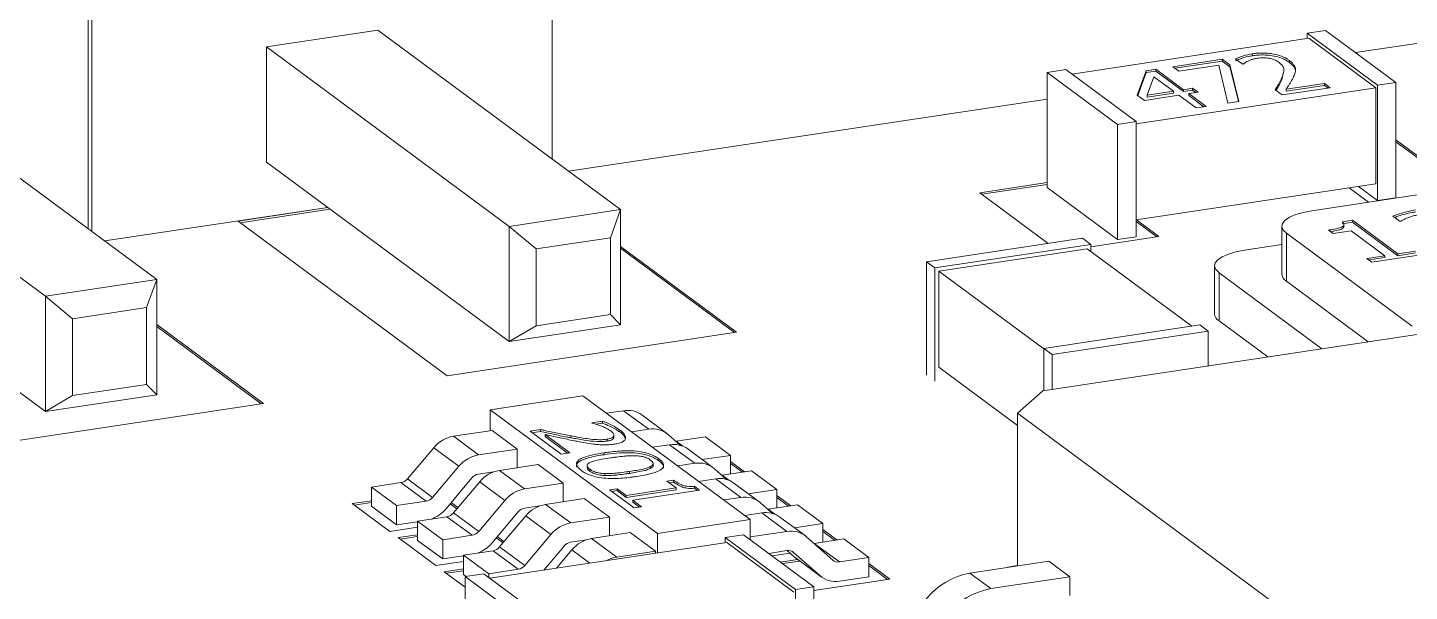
# Model space of a CAD drawing. Header units: millimetres. Extents: x 30 to 313, y 16 to 167.
# Drawn here: x 163.07 to 166.464, y 124.856 to 126.239 of the extents above; entities that cross this region are included whole.
import ezdxf

# ---------------------------------------------------------------- set-up
doc = ezdxf.new("R2010")
doc.units = ezdxf.units.MM

msp = doc.modelspace()

# ---------------------------------------------------------------- linework, layer by layer
at = {"color": 7, "linetype": 'Continuous', "lineweight": 15}
for p, q in [((164.3586, 125.917), (164.3586, 126.623)), ((163.2193, 126.4516), (163.2193, 125.7455)), ((163.2285, 126.4529), (163.2285, 125.7388)), ((166.3319, 126.178), (167.1, 126.2935)), ((163.9303, 126.2333), (163.6568, 126.1921)), ((163.9303, 126.2333), (164.5268, 125.7927)), ((165.635, 126.1254), (166.2169, 126.213)), ((166.2128, 126.2254), (166.2583, 126.2323)), ((166.2128, 126.2124), (166.2128, 126.2254)), ((166.2128, 126.2254), (166.3856, 126.0978)), ((166.3814, 126.0914), (166.2169, 126.213)), ((166.4311, 126.1047), (166.2583, 126.2323)), ((164.2534, 125.7516), (163.6568, 126.1921)), ((163.6568, 126.1921), (163.6568, 125.9093)), ((166.0786, 126.1703), (166.0786, 126.175)), ((165.8834, 126.1433), (166.0046, 126.1616)), ((165.8979, 126.1326), (165.8834, 126.1433)), ((166.0046, 126.1569), (165.8887, 126.1394)), ((165.9965, 126.1475), (165.8979, 126.1326)), ((166.0181, 126.0539), (165.9965, 126.1475)), ((166.0046, 126.1616), (166.0231, 126.1479)), ((166.0046, 126.1616), (166.0046, 126.1569)), ((166.0231, 126.1432), (166.0046, 126.1569)), ((166.0231, 126.1479), (166.0453, 126.058)), ((166.0231, 126.1432), (166.0231, 126.1479)), ((166.0442, 126.0578), (166.0231, 126.1432)), ((166.0547, 126.1492), (166.0371, 126.1622)), ((166.056, 126.1494), (166.0547, 126.1492)), ((166.1695, 126.1539), (166.1695, 126.1586)), ((166.1842, 126.1341), (166.1842, 126.1388)), ((165.5747, 126.1294), (165.6203, 126.1363)), ((165.5747, 126.1294), (165.5747, 125.8466)), ((165.7476, 126.0018), (165.5747, 126.1294)), ((165.6203, 126.1363), (165.7931, 126.0087)), ((165.7959, 126.0736), (165.8178, 126.1335)), ((165.8178, 126.1288), (165.7972, 126.0726)), ((165.8178, 126.1335), (165.8413, 126.137)), ((165.8178, 126.1288), (165.8178, 126.1335)), ((165.8413, 126.1323), (165.8178, 126.1288)), ((165.8199, 126.0736), (165.8363, 126.1188)), ((165.8363, 126.1188), (165.8844, 126.0833)), ((165.8413, 126.137), (165.909, 126.087)), ((165.8413, 126.1323), (165.8413, 126.137)), ((165.909, 126.0823), (165.8413, 126.1323)), ((166.1544, 126.1278), (166.1506, 126.1111)), ((166.1506, 126.1111), (166.1506, 126.1158)), ((166.4311, 126.1047), (166.3856, 126.0978)), ((166.4311, 125.8219), (166.4311, 126.1047)), ((166.3814, 126.0914), (165.7931, 126.0029)), ((165.8133, 126.0608), (165.7959, 126.0736)), ((165.8977, 126.0735), (165.8133, 126.0608)), ((165.8844, 126.0833), (165.8199, 126.0736)), ((165.8199, 126.0689), (165.8844, 126.0786)), ((165.8199, 126.0689), (165.8199, 126.0736)), ((165.8844, 126.0833), (165.8844, 126.0786)), ((165.9401, 126.0422), (165.8977, 126.0735)), ((165.909, 126.087), (165.9318, 126.0904)), ((165.909, 126.0823), (165.909, 126.087)), ((165.9318, 126.0857), (165.909, 126.0823)), ((165.9451, 126.0806), (165.9223, 126.0772)), ((165.9223, 126.0772), (165.9647, 126.0459)), ((165.9223, 126.0725), (165.9223, 126.0772)), ((165.9594, 126.0451), (165.9223, 126.0725)), ((165.9318, 126.0904), (165.9451, 126.0806)), ((165.9318, 126.0904), (165.9318, 126.0857)), ((165.9398, 126.0798), (165.9318, 126.0857)), ((166.1517, 126.074), (166.1342, 126.0869)), ((166.2696, 126.0917), (166.1517, 126.074)), ((166.1613, 126.0882), (166.2553, 126.1023)), ((166.2553, 126.0976), (166.1613, 126.0835)), ((166.1613, 126.0835), (166.1613, 126.0882)), ((166.2553, 126.1023), (166.2696, 126.0917)), ((166.2553, 126.1023), (166.2553, 126.0976)), ((166.2643, 126.0909), (166.2553, 126.0976)), ((166.3814, 125.8557), (166.3814, 126.0914)), ((166.3856, 126.0978), (166.3856, 125.815)), ((162.791, 126.0618), (163.3876, 125.6213)), ((164.3991, 125.8871), (165.5747, 126.064)), ((165.9647, 126.0459), (165.9401, 126.0422)), ((166.0453, 126.058), (166.0181, 126.0539)), ((163.1141, 125.5802), (162.5175, 126.0207)), ((165.7476, 126.0018), (165.7931, 126.0087)), ((165.7931, 126.0087), (165.7931, 125.7258)), ((165.7476, 125.719), (165.7476, 126.0018)), ((166.4311, 125.9637), (166.5917, 125.8452)), ((166.5864, 125.8444), (166.4311, 125.959)), ((164.2534, 125.4688), (163.6568, 125.9093)), ((166.2246, 125.7899), (167.136, 125.9271)), ((165.4087, 125.8342), (165.5747, 125.8592)), ((165.5773, 125.7097), (165.4087, 125.8342)), ((165.5747, 125.8545), (165.414, 125.8303)), ((165.5747, 125.8466), (165.7476, 125.719)), ((166.3814, 125.8557), (165.7931, 125.7672)), ((166.3638, 125.8109), (166.3163, 125.8459)), ((166.3856, 125.815), (166.339, 125.8494)), ((166.4311, 125.8219), (166.3856, 125.815)), ((163.2598, 125.7157), (163.8074, 125.7981)), ((163.5872, 125.7645), (163.8079, 125.7977)), ((163.8132, 125.7938), (163.5925, 125.7606)), ((164.2534, 125.7516), (164.5268, 125.7927)), ((164.5268, 125.7927), (164.5018, 125.7236)), ((164.5268, 125.7927), (164.5268, 125.5099)), ((165.5638, 125.3481), (168.5259, 125.7939)), ((165.7938, 125.7673), (165.849, 125.7265)), ((166.2991, 125.7626), (166.3246, 125.7665)), ((166.3246, 125.7665), (166.4358, 125.6843)), ((166.3246, 125.7618), (166.3246, 125.7665)), ((166.4414, 125.7638), (166.4238, 125.7768)), ((163.1141, 125.2973), (162.5175, 125.7379)), ((164.101, 125.3851), (163.5872, 125.7645)), ((164.3196, 125.6961), (164.2534, 125.7516)), ((164.2534, 125.4688), (164.2534, 125.7516)), ((165.8437, 125.7257), (165.7931, 125.7631)), ((166.151, 125.7519), (166.151, 125.6341)), ((166.4706, 125.5069), (166.1621, 125.7348)), ((166.1621, 125.6169), (166.1621, 125.7348)), ((166.2769, 125.734), (166.2656, 125.7423)), ((166.3214, 125.7407), (166.2769, 125.734)), ((166.3246, 125.7618), (166.2991, 125.7579)), ((166.3034, 125.7511), (166.3034, 125.7558)), ((166.4042, 125.6796), (166.3214, 125.7407)), ((166.4358, 125.6796), (166.3246, 125.7618)), ((166.4431, 125.764), (166.4414, 125.7638)), ((164.5018, 125.7236), (164.3196, 125.6961)), ((164.5018, 125.7236), (164.5018, 125.535)), ((164.5268, 125.7024), (164.8118, 125.492)), ((164.8065, 125.4912), (164.5268, 125.6977)), ((165.2784, 125.6647), (165.6612, 125.7223)), ((165.6817, 125.7071), (165.2989, 125.6495)), ((165.6612, 125.7223), (165.6817, 125.7071)), ((165.849, 125.7265), (165.6817, 125.7013)), ((165.6817, 125.6896), (165.6817, 125.7071)), ((165.7476, 125.719), (165.7931, 125.7258)), ((166.0592, 125.6929), (166.151, 125.7067)), ((164.3196, 125.5076), (164.3196, 125.6961)), ((165.2784, 125.3866), (165.2784, 125.6647)), ((165.2784, 125.6647), (165.2989, 125.6495)), ((165.6726, 125.6963), (165.3081, 125.6415)), ((165.9295, 125.5067), (165.6726, 125.6963)), ((166.3596, 125.6729), (166.4042, 125.6796)), ((166.3722, 125.6636), (166.3596, 125.6729)), ((166.4042, 125.6749), (166.3649, 125.669)), ((166.4921, 125.6816), (166.3722, 125.6636)), ((166.4042, 125.6749), (166.4042, 125.6796)), ((166.4358, 125.6843), (166.4795, 125.6909)), ((166.4795, 125.6862), (166.4358, 125.6796)), ((166.4358, 125.6796), (166.4358, 125.6843)), ((165.2989, 125.6495), (165.2989, 125.3714)), ((165.3081, 125.6415), (165.5664, 125.4507)), ((165.3081, 125.6415), (165.3081, 125.4058)), ((165.9856, 125.6549), (165.9856, 125.5371)), ((166.2492, 125.4513), (165.9967, 125.6378)), ((165.9967, 125.6378), (165.9967, 125.5199)), ((163.1141, 125.5802), (163.3876, 125.6213)), ((163.3876, 125.6213), (163.3626, 125.5521)), ((163.3876, 125.6213), (163.3876, 125.3385)), ((166.3632, 125.4684), (166.1621, 125.6169)), ((163.1141, 125.2973), (163.1141, 125.5802)), ((163.1803, 125.5247), (163.1141, 125.5802)), ((163.3626, 125.5521), (163.1803, 125.5247)), ((163.3626, 125.5521), (163.3626, 125.3636)), ((164.5018, 125.535), (164.3196, 125.5076)), ((164.5268, 125.5099), (164.5018, 125.535)), ((163.1803, 125.3361), (163.1803, 125.5247)), ((163.3876, 125.5107), (163.6497, 125.3172)), ((163.6444, 125.3164), (163.3876, 125.506)), ((164.5268, 125.5099), (164.2534, 125.4688)), ((164.3196, 125.5076), (164.2534, 125.4688)), ((165.9492, 125.5096), (165.5664, 125.452)), ((165.5869, 125.4369), (165.9697, 125.4945)), ((165.9492, 125.5096), (165.9697, 125.4945)), ((165.9697, 125.4945), (165.9697, 125.4092)), ((166.1167, 125.4313), (165.9967, 125.5199)), ((164.8118, 125.492), (164.101, 125.3851)), ((165.5664, 125.452), (165.5664, 125.3485)), ((165.5869, 125.4369), (165.5664, 125.452)), ((165.5869, 125.3516), (165.5869, 125.4369)), ((165.3081, 125.4058), (165.5013, 125.2631)), ((163.3626, 125.3636), (163.1803, 125.3361)), ((163.3876, 125.3385), (163.3626, 125.3636)), ((163.3876, 125.3385), (163.1141, 125.2973)), ((163.1803, 125.3361), (163.1141, 125.2973)), ((164.2061, 125.3015), (164.4339, 125.3358)), ((164.4339, 125.3358), (164.8454, 125.032)), ((165.5013, 125.293), (165.5638, 125.3481)), ((163.6497, 125.3172), (162.9389, 125.2102)), ((164.6175, 124.9977), (164.2061, 125.3015)), ((164.2061, 125.3015), (164.2061, 125.2498)), ((164.4921, 125.2929), (164.5341, 125.2992)), ((164.5959, 125.2536), (164.5341, 125.2992)), ((166.8384, 124.3056), (165.5013, 125.293)), ((165.5013, 124.918), (165.5013, 125.293)), ((164.4564, 125.2695), (164.4824, 125.2735)), ((164.4574, 125.2689), (164.4564, 125.2695)), ((164.4824, 125.2687), (164.4659, 125.2663)), ((164.4824, 125.2687), (164.4824, 125.2735)), ((164.6404, 125.2432), (164.5787, 125.2888)), ((164.1162, 125.2363), (164.2112, 125.2506)), ((164.1162, 125.2363), (164.1779, 125.1907)), ((164.2112, 125.2506), (164.2729, 125.205)), ((164.3046, 125.249), (164.3305, 125.2529)), ((164.3808, 125.1928), (164.3046, 125.249)), ((164.3305, 125.2482), (164.3099, 125.2451)), ((164.3305, 125.2482), (164.3305, 125.2529)), ((164.3412, 125.2408), (164.4019, 125.196)), ((164.3412, 125.2361), (164.3412, 125.2408)), ((164.3966, 125.1952), (164.3412, 125.2361)), ((164.4042, 125.2328), (164.4042, 125.2375)), ((164.4936, 125.2245), (164.4936, 125.2293)), ((164.5103, 125.2407), (164.5103, 125.2408)), ((164.5104, 125.2325), (164.5104, 125.2372)), ((164.525, 125.247), (164.525, 125.2517)), ((164.5959, 125.2536), (164.5538, 125.2473)), ((164.6737, 125.2141), (164.6442, 125.2402)), ((164.6623, 125.2242), (164.663, 125.2243)), ((164.663, 125.2243), (164.7353, 125.2352)), ((164.797, 125.1896), (164.7353, 125.2352)), ((164.0034, 125.1319), (164.0678, 125.2083)), ((164.0678, 125.2083), (164.1296, 125.1627)), ((164.2729, 125.205), (164.1779, 125.1907)), ((164.2729, 125.205), (164.2729, 125.1593)), ((164.4019, 125.196), (164.3808, 125.1928)), ((164.4861, 125.1912), (164.4861, 125.1959)), ((164.6053, 125.2093), (164.6473, 125.2156)), ((164.709, 125.1701), (164.6473, 125.2156)), ((164.7536, 125.1597), (164.6918, 125.2053)), ((164.797, 125.1896), (164.7273, 125.1791)), ((164.797, 125.1439), (164.797, 125.1896)), ((164.1296, 125.1627), (164.0651, 125.0864)), ((164.2293, 125.1527), (164.3244, 125.167)), ((164.3244, 125.167), (164.3861, 125.1215)), ((164.4444, 125.1641), (164.4444, 125.1594)), ((164.451, 125.1508), (164.451, 125.1555)), ((164.5996, 125.1618), (164.5996, 125.157)), ((164.6069, 125.1647), (164.6069, 125.1694)), ((164.6206, 125.181), (164.6206, 125.1763)), ((164.709, 125.1701), (164.667, 125.1637)), ((164.7868, 125.1306), (164.7573, 125.1566)), ((164.797, 125.1745), (164.8314, 125.1491)), ((164.8261, 125.1483), (164.797, 125.1698)), ((163.915, 125.1117), (163.9873, 125.1226)), ((164.049, 125.077), (163.9873, 125.1226)), ((164.0034, 125.1319), (164.0651, 125.0864)), ((164.0973, 125.0579), (164.1618, 125.1342)), ((164.1165, 125.0484), (164.181, 125.1248)), ((164.2157, 125.1493), (164.1779, 125.1436)), ((164.181, 125.1248), (164.2427, 125.0792)), ((164.2293, 125.1527), (164.291, 125.1072)), ((164.3861, 125.1215), (164.291, 125.1072)), ((164.3861, 125.1215), (164.3861, 125.0758)), ((164.4884, 125.1403), (164.4884, 125.145)), ((164.5483, 125.1454), (164.5483, 125.1501)), ((164.6405, 125.1262), (164.6571, 125.1287)), ((164.6629, 125.1096), (164.6405, 125.1262)), ((164.6571, 125.124), (164.6458, 125.1223)), ((164.6571, 125.124), (164.6571, 125.1287)), ((164.7184, 125.1258), (164.7604, 125.1321)), ((164.8222, 125.0865), (164.7604, 125.1321)), ((164.7754, 125.1406), (164.7762, 125.1407)), ((164.7762, 125.1407), (164.8485, 125.1516)), ((164.8667, 125.0761), (164.805, 125.1217)), ((164.9102, 125.106), (164.8485, 125.1516)), ((163.915, 125.0646), (163.915, 125.1117)), ((163.915, 125.1117), (163.9767, 125.0662)), ((164.4997, 125.105), (164.5183, 125.1078)), ((164.5599, 125.0605), (164.4997, 125.105)), ((164.5183, 125.1031), (164.505, 125.1011)), ((164.5183, 125.1078), (164.5407, 125.0912)), ((164.5183, 125.1031), (164.5183, 125.1078)), ((164.5407, 125.0865), (164.5183, 125.1031)), ((164.5407, 125.0912), (164.6629, 125.1096)), ((164.6629, 125.1049), (164.5407, 125.0865)), ((164.5407, 125.0865), (164.5407, 125.0912)), ((164.7209, 125.1042), (164.5566, 125.0795)), ((164.6629, 125.1049), (164.6629, 125.1096)), ((164.708, 125.1137), (164.7209, 125.1042)), ((164.708, 125.109), (164.708, 125.1137)), ((164.7156, 125.1034), (164.708, 125.109)), ((164.9102, 125.106), (164.8404, 125.0955)), ((164.9102, 125.0603), (164.9102, 125.106)), ((164.9102, 125.0909), (164.9446, 125.0655)), ((163.8672, 125.0711), (163.915, 125.0783)), ((163.9598, 125.0028), (163.8672, 125.0711)), ((163.915, 125.0736), (163.8725, 125.0672)), ((163.915, 125.0646), (163.9767, 125.019)), ((164.049, 125.077), (163.9767, 125.0662)), ((163.9767, 125.0662), (163.9767, 125.019)), ((164.125, 125.0584), (164.1082, 125.0708)), ((164.1107, 125.0737), (164.1274, 125.0613)), ((164.2427, 125.0792), (164.1783, 125.0028)), ((164.3288, 125.0657), (164.291, 125.06)), ((164.3425, 125.0692), (164.4375, 125.0835)), ((164.3425, 125.0692), (164.4042, 125.0236)), ((164.4375, 125.0835), (164.4992, 125.0379)), ((164.5566, 125.0795), (164.5785, 125.0633)), ((164.5566, 125.0748), (164.5566, 125.0795)), ((164.5732, 125.0625), (164.5566, 125.0748)), ((164.5785, 125.0633), (164.5599, 125.0605)), ((164.8222, 125.0865), (164.7801, 125.0802)), ((164.9, 125.047), (164.8705, 125.0731)), ((164.8886, 125.0571), (164.8893, 125.0572)), ((164.8893, 125.0572), (164.9616, 125.0681)), ((164.9393, 125.0647), (164.9102, 125.0862)), ((165.0233, 125.0225), (164.9616, 125.0681)), ((163.9767, 125.019), (164.0282, 125.0268)), ((164.0282, 125.0282), (164.1004, 125.0391)), ((164.0282, 124.981), (164.0282, 125.0282)), ((164.0282, 125.0282), (164.0899, 124.9826)), ((164.1621, 124.9935), (164.1004, 125.0391)), ((164.1165, 125.0484), (164.1783, 125.0028)), ((164.2105, 124.9743), (164.2749, 125.0507)), ((164.2297, 124.9648), (164.2941, 125.0412)), ((164.2941, 125.0412), (164.3558, 124.9956)), ((164.4992, 125.0379), (164.4042, 125.0236)), ((164.4992, 125.0379), (164.4992, 124.9922)), ((164.8454, 125.032), (164.6175, 124.9977)), ((164.8316, 125.0422), (164.8736, 125.0485)), ((164.8454, 124.9826), (164.8454, 125.032)), ((164.9353, 125.003), (164.8736, 125.0485)), ((164.9798, 124.9926), (164.9181, 125.0382)), ((165.0233, 125.0225), (164.9536, 125.012)), ((165.0233, 124.9768), (165.0233, 125.0225)), ((164.0282, 125.0131), (163.9598, 125.0028)), ((163.9804, 124.9876), (164.0282, 124.9948)), ((164.0729, 124.9192), (163.9804, 124.9876)), ((164.0282, 124.9901), (163.9857, 124.9837)), ((164.1621, 124.9935), (164.0899, 124.9826)), ((164.2381, 124.9748), (164.2214, 124.9872)), ((164.2238, 124.9901), (164.2406, 124.9777)), ((164.3558, 124.9956), (164.2914, 124.9193)), ((164.4556, 124.9856), (164.5507, 124.9999)), ((164.4556, 124.9856), (164.5173, 124.9401)), ((164.5507, 124.9999), (164.6124, 124.9544)), ((164.6175, 124.9499), (164.6175, 124.9977)), ((164.7834, 124.9879), (164.8289, 124.9948)), ((164.7834, 124.9879), (164.9562, 124.8603)), ((164.7834, 124.9748), (164.7834, 124.9879)), ((165.0017, 124.8672), (164.8289, 124.9948)), ((164.9353, 125.003), (164.8454, 124.9894)), ((165.0481, 124.9326), (164.9836, 124.9895)), ((165.0233, 125.0074), (165.0577, 124.982)), ((165.0524, 124.9812), (165.0233, 125.0027)), ((164.0282, 124.981), (164.0899, 124.9355)), ((164.0899, 124.9826), (164.0899, 124.9355)), ((164.1413, 124.9446), (164.2136, 124.9555)), ((164.2056, 124.8879), (164.7875, 124.9754)), ((164.2753, 124.9099), (164.2136, 124.9555)), ((164.2297, 124.9648), (164.2914, 124.9193)), ((164.338, 124.9078), (164.3881, 124.9671)), ((164.3692, 124.9125), (164.4073, 124.9577)), ((164.442, 124.9822), (164.4042, 124.9765)), ((164.6124, 124.9544), (164.5173, 124.9401)), ((164.6124, 124.9544), (164.6124, 124.9491)), ((164.952, 124.8539), (164.7875, 124.9754)), ((164.8907, 124.9491), (164.9353, 124.9558)), ((164.9541, 124.9399), (164.9361, 124.9559)), ((164.9514, 124.9513), (165.0159, 124.8944)), ((165.0017, 124.9735), (165.0025, 124.9736)), ((165.0025, 124.9736), (165.0747, 124.9845)), ((165.0025, 124.9736), (165.0642, 124.9281)), ((165.1365, 124.939), (165.0747, 124.9845)), ((164.1413, 124.9295), (164.0729, 124.9192)), ((164.0899, 124.9355), (164.1413, 124.9432)), ((164.1413, 124.8975), (164.1413, 124.9446)), ((164.1413, 124.9446), (164.203, 124.8991)), ((164.9432, 124.9496), (164.8991, 124.943)), ((164.9196, 124.9278), (164.9617, 124.9341)), ((164.967, 124.9302), (164.9249, 124.9239)), ((165.0159, 124.8944), (164.9541, 124.9399)), ((164.9579, 124.9369), (164.9541, 124.9399)), ((164.9579, 124.9369), (165.0196, 124.8913)), ((165.1365, 124.939), (165.0642, 124.9281)), ((165.1365, 124.8918), (165.1365, 124.939)), ((165.1365, 124.9238), (165.1879, 124.8859)), ((165.1826, 124.8851), (165.1365, 124.9191)), ((165.5784, 124.9297), (165.3847, 124.9005)), ((165.5013, 124.9191), (165.4775, 124.9156)), ((165.5784, 124.9297), (165.6298, 124.8917)), ((164.0935, 124.904), (164.1413, 124.9112)), ((164.1453, 124.8658), (164.0935, 124.904)), ((164.1413, 124.9065), (164.0988, 124.9001)), ((164.1413, 124.8975), (164.1483, 124.8923)), ((164.1453, 124.8919), (164.1909, 124.8988)), ((164.1453, 124.8919), (164.1453, 124.6091)), ((164.3182, 124.7643), (164.1453, 124.8919)), ((164.1909, 124.8988), (164.3637, 124.7711)), ((164.2753, 124.9099), (164.203, 124.8991)), ((164.203, 124.8991), (164.203, 124.8898)), ((165.1879, 124.8859), (165.0017, 124.8578)), ((165.0642, 124.8809), (165.1365, 124.8918)), ((165.3847, 124.9005), (165.4361, 124.8625)), ((165.4361, 124.8625), (165.6298, 124.8917)), ((165.4775, 124.9156), (165.4775, 124.9145)), ((165.4787, 124.9147), (165.4775, 124.9156)), ((165.6298, 124.8917), (165.6298, 124.846)), ((165.0017, 124.8672), (164.9562, 124.8603)), ((164.9562, 124.8603), (164.9562, 124.5822)), ((165.0017, 124.589), (165.0017, 124.8672))]:
    msp.add_line(p, q, dxfattribs=at)
at = {"color": 8, "linetype": 'Continuous', "lineweight": 15}
for p, q in [((164.663, 125.2243), (164.6795, 125.2121)), ((164.7762, 125.1407), (164.7927, 125.1286)), ((164.8893, 125.0572), (164.9058, 125.045)), ((164.4073, 124.9577), (164.4516, 124.9249)), ((164.9514, 124.9513), (164.9488, 124.9533))]:
    msp.add_line(p, q, dxfattribs=at)
at = {"color": 7, "linetype": 'Continuous', "lineweight": 15, "flags": 128}
for points in [[(166.1621, 125.7348), (166.1542, 125.7425), (166.151, 125.7506), (166.1527, 125.7588), (166.1591, 125.7667), (166.1699, 125.774), (166.1849, 125.7805), (166.2033, 125.7858), (166.2246, 125.7899)], [(165.9967, 125.6378), (165.9889, 125.6455), (165.9857, 125.6536), (165.9873, 125.6618), (165.9937, 125.6696), (166.0046, 125.677), (166.0195, 125.6834), (166.038, 125.6888), (166.0592, 125.6929)]]:
    msp.add_lwpolyline(points, dxfattribs=at)
at = {"color": 7, "linetype": 'Continuous', "lineweight": 15}
for centre, radius, start, end in [((166.172, 125.6355), 0.021, 183.8167, 241.8881), ((166.0066, 125.5385), 0.021, 183.8167, 241.8881), ((164.544, 125.2407), 0.0593, 54.1907, 99.5863), ((164.1294, 125.1577), 0.0797, 99.569, 140.5677), ((164.6057, 125.1955), 0.0589, 49.271, 99.6573), ((164.1912, 125.1121), 0.0797, 99.569, 140.5677), ((164.6572, 125.1572), 0.0593, 54.1907, 99.5863), ((164.7189, 125.112), 0.0589, 49.271, 99.6573), ((163.9829, 125.1488), 0.0266, 279.569, 320.5677), ((164.1823, 125.1174), 0.0266, 99.569, 140.5677), ((164.2426, 125.0741), 0.0797, 99.569, 140.5677), ((164.7703, 125.0736), 0.0593, 54.1907, 99.5863), ((164.3043, 125.0285), 0.0797, 99.569, 140.5677), ((164.832, 125.0284), 0.0589, 49.271, 99.6573), ((164.0446, 125.1033), 0.0266, 279.569, 320.5677), ((164.0341, 125.1106), 0.0824, 290.3094, 320.1769), ((164.2955, 125.0338), 0.0266, 99.569, 140.5677), ((164.3557, 124.9906), 0.0797, 99.569, 140.5677), ((164.096, 125.0653), 0.0266, 279.569, 320.5677), ((164.4174, 124.945), 0.0797, 99.569, 140.5677), ((164.8835, 124.9901), 0.0593, 54.1907, 99.5863), ((164.1577, 125.0197), 0.0266, 279.569, 320.5677), ((164.4689, 124.907), 0.0797, 99.569, 140.5677), ((164.9452, 124.9449), 0.0589, 49.271, 99.6573), ((164.1472, 125.0271), 0.0824, 290.3094, 320.1769), ((164.2092, 124.9817), 0.0266, 279.569, 320.5677), ((164.4086, 124.9503), 0.0266, 99.569, 140.5677), ((164.9386, 124.9365), 0.0196, 49.271, 99.6573), ((164.2709, 124.9362), 0.0266, 279.569, 320.5677), ((164.5288, 124.8665), 0.0745, 98.8633, 120.1606), ((165.0609, 124.9474), 0.0196, 229.271, 279.6573), ((165.0543, 124.939), 0.0589, 229.271, 279.6573), ((165.4171, 124.7229), 0.1805, 100.3468, 179.3273), ((165.4686, 124.6849), 0.1805, 100.3468, 179.3273)]:
    msp.add_arc(centre, radius, start, end, dxfattribs=at)
for points, knots in [([(166.0371, 126.1622), (166.0389, 126.1631), (166.0446, 126.1659), (166.0574, 126.1707), (166.0709, 126.1734), (166.0786, 126.175)], [0, 0, 0, 0, 0.1752108, 0.5256562, 1, 1, 1, 1]), ([(166.0786, 126.175), (166.0817, 126.1755), (166.0908, 126.1767), (166.107, 126.1773), (166.1269, 126.1755), (166.1474, 126.1707), (166.1611, 126.1644), (166.1676, 126.1599), (166.1695, 126.1586)], [0, 0, 0, 0, 0.086367, 0.252196, 0.410027, 0.608411, 0.888683, 1, 1, 1, 1]), ([(166.0786, 126.1703), (166.0757, 126.1698), (166.0636, 126.1678), (166.0495, 126.1632), (166.0403, 126.159), (166.0371, 126.1575)], [0, 0, 0, 0, 0.175193, 0.709196, 1, 1, 1, 1]), ([(166.0678, 126.1572), (166.0659, 126.1563), (166.0626, 126.1546), (166.0591, 126.1519), (166.057, 126.1502), (166.056, 126.1494)], [0, 0, 0, 0, 0.3807756, 0.6899084, 1, 1, 1, 1]), ([(166.0909, 126.1642), (166.088, 126.1636), (166.0819, 126.1625), (166.0744, 126.1601), (166.07, 126.1582), (166.0678, 126.1572)], [0, 0, 0, 0, 0.320298, 0.656313, 1, 1, 1, 1]), ([(166.1695, 126.1539), (166.1681, 126.1549), (166.1618, 126.1593), (166.1489, 126.1655), (166.1287, 126.1704), (166.1098, 126.1724), (166.0928, 126.1722), (166.0829, 126.1709), (166.0786, 126.1703)], [0, 0, 0, 0, 0.086184, 0.380262, 0.569855, 0.726118, 0.882825, 1, 1, 1, 1]), ([(166.1194, 126.164), (166.1171, 126.1643), (166.1125, 126.165), (166.1052, 126.1653), (166.0978, 126.1651), (166.0933, 126.1645), (166.0909, 126.1642)], [0, 0, 0, 0, 0.2584533, 0.5028306, 0.745738, 1, 1, 1, 1]), ([(166.1442, 126.154), (166.1428, 126.155), (166.1399, 126.157), (166.1343, 126.1597), (166.1277, 126.1622), (166.1222, 126.1634), (166.1194, 126.164)], [0, 0, 0, 0, 0.25246, 0.505198, 0.748311, 1, 1, 1, 1]), ([(166.1506, 126.1158), (166.151, 126.1169), (166.1533, 126.1224), (166.1558, 126.1308), (166.1561, 126.1427), (166.1487, 126.1497), (166.1442, 126.154)], [0, 0, 0, 0, 0.086072, 0.43059, 0.651666, 1, 1, 1, 1]), ([(166.1695, 126.1586), (166.1708, 126.1576), (166.1748, 126.1545), (166.1795, 126.1497), (166.183, 126.1441), (166.1838, 126.1406), (166.1842, 126.1388)], [0, 0, 0, 0, 0.162934, 0.489278, 0.743313, 1, 1, 1, 1]), ([(166.1842, 126.1341), (166.184, 126.1352), (166.1834, 126.1386), (166.1798, 126.1453), (166.1734, 126.1506), (166.1695, 126.1539)], [0, 0, 0, 0, 0.163081, 0.489701, 1, 1, 1, 1]), ([(166.1842, 126.1388), (166.1843, 126.1377), (166.1847, 126.1344), (166.1836, 126.1279), (166.1812, 126.1225), (166.1798, 126.1194)], [0, 0, 0, 0, 0.170938, 0.513114, 1, 1, 1, 1]), ([(166.1342, 126.0869), (166.1349, 126.088), (166.1384, 126.0935), (166.1445, 126.103), (166.1486, 126.1116), (166.1506, 126.1158)], [0, 0, 0, 0, 0.113422, 0.567124, 1, 1, 1, 1]), ([(166.1506, 126.1111), (166.1501, 126.11), (166.1477, 126.1045), (166.1429, 126.0959), (166.1382, 126.0885), (166.1362, 126.0854)], [0, 0, 0, 0, 0.12773, 0.638787, 1, 1, 1, 1]), ([(166.1798, 126.1194), (166.1794, 126.1183), (166.1769, 126.1128), (166.1725, 126.1052), (166.1665, 126.0959), (166.1632, 126.0909), (166.1613, 126.0882)], [0, 0, 0, 0, 0.104666, 0.523469, 0.732796, 1, 1, 1, 1]), ([(166.4238, 125.7768), (166.4259, 125.7776), (166.4322, 125.7802), (166.4447, 125.7841), (166.4607, 125.7885), (166.4732, 125.7907), (166.4795, 125.7917)], [0, 0, 0, 0, 0.138856, 0.416588, 0.705322, 1, 1, 1, 1]), ([(166.4795, 125.787), (166.4765, 125.7865), (166.4675, 125.7851), (166.4535, 125.7818), (166.4392, 125.7778), (166.4313, 125.7748), (166.428, 125.7736)], [0, 0, 0, 0, 0.152114, 0.456946, 0.774542, 1, 1, 1, 1]), ([(166.4603, 125.7727), (166.4581, 125.7718), (166.4537, 125.7701), (166.4483, 125.7671), (166.4448, 125.7651), (166.4431, 125.764)], [0, 0, 0, 0, 0.322083, 0.66032, 1, 1, 1, 1]), ([(166.4914, 125.7808), (166.4884, 125.7803), (166.481, 125.7791), (166.4705, 125.7763), (166.4637, 125.7739), (166.4603, 125.7727)], [0, 0, 0, 0, 0.251758, 0.621894, 1, 1, 1, 1]), ([(166.2656, 125.7423), (166.2686, 125.7428), (166.2785, 125.7443), (166.2909, 125.747), (166.3007, 125.7509), (166.304, 125.7548), (166.3029, 125.7588), (166.3003, 125.7614), (166.2991, 125.7626)], [0, 0, 0, 0, 0.125663, 0.412739, 0.549038, 0.687076, 0.856496, 1, 1, 1, 1]), ([(166.303, 125.7511), (166.3031, 125.7507), (166.3036, 125.7493), (166.3013, 125.7468), (166.2941, 125.7433), (166.2833, 125.7406), (166.2743, 125.7391), (166.2707, 125.7385)], [0, 0, 0, 0, 0.062791, 0.24464, 0.426685, 0.777138, 1, 1, 1, 1]), ([(164.4793, 125.2616), (164.4772, 125.2624), (164.4727, 125.2641), (164.4652, 125.2665), (164.46, 125.2681), (164.4574, 125.2689)], [0, 0, 0, 0, 0.322083, 0.660654, 1, 1, 1, 1]), ([(164.5027, 125.2494), (164.5013, 125.2504), (164.4974, 125.2531), (164.4896, 125.2572), (164.4828, 125.2601), (164.4793, 125.2616)], [0, 0, 0, 0, 0.2307874, 0.61361, 1, 1, 1, 1]), ([(164.4824, 125.2735), (164.4846, 125.2726), (164.4955, 125.2684), (164.5105, 125.2613), (164.5208, 125.2545), (164.525, 125.2517)], [0, 0, 0, 0, 0.128084, 0.64109, 1, 1, 1, 1]), ([(164.525, 125.247), (164.5236, 125.248), (164.5165, 125.253), (164.5025, 125.2604), (164.4883, 125.2663), (164.4824, 125.2687)], [0, 0, 0, 0, 0.12806, 0.641812, 1, 1, 1, 1]), ([(164.3305, 125.2529), (164.3333, 125.2523), (164.3471, 125.2492), (164.3714, 125.2439), (164.3935, 125.2396), (164.4042, 125.2375)], [0, 0, 0, 0, 0.114946, 0.574746, 1, 1, 1, 1]), ([(164.4042, 125.2328), (164.4013, 125.2333), (164.3868, 125.2361), (164.3622, 125.2412), (164.3408, 125.2459), (164.3305, 125.2482)], [0, 0, 0, 0, 0.114948, 0.574876, 1, 1, 1, 1]), ([(164.4212, 125.2238), (164.4183, 125.2243), (164.4038, 125.2271), (164.3841, 125.2313), (164.3605, 125.2365), (164.3481, 125.2392), (164.3412, 125.2408)], [0, 0, 0, 0, 0.105411, 0.527173, 0.737988, 1, 1, 1, 1]), ([(164.4042, 125.2375), (164.4071, 125.237), (164.4216, 125.2342), (164.4428, 125.2306), (164.4672, 125.2279), (164.4829, 125.2279), (164.4906, 125.2289), (164.4936, 125.2293)], [0, 0, 0, 0, 0.104267, 0.521821, 0.744099, 0.902611, 1, 1, 1, 1]), ([(164.4936, 125.2245), (164.4904, 125.2242), (164.4823, 125.2232), (164.4624, 125.2233), (164.4356, 125.227), (164.4151, 125.2308), (164.4042, 125.2328)], [0, 0, 0, 0, 0.1051106, 0.2670423, 0.6086429, 1, 1, 1, 1]), ([(164.4688, 125.2163), (164.4656, 125.2166), (164.4557, 125.2177), (164.4398, 125.2202), (164.4274, 125.2226), (164.4212, 125.2238)], [0, 0, 0, 0, 0.189696, 0.593282, 1, 1, 1, 1]), ([(164.4936, 125.2293), (164.4965, 125.2298), (164.5025, 125.2309), (164.5084, 125.2339), (164.5097, 125.2361), (164.5104, 125.2372)], [0, 0, 0, 0, 0.333085, 0.66821, 1, 1, 1, 1]), ([(164.5104, 125.2325), (164.5097, 125.2314), (164.5084, 125.2291), (164.5025, 125.2262), (164.4965, 125.2251), (164.4936, 125.2245)], [0, 0, 0, 0, 0.332361, 0.666274, 1, 1, 1, 1]), ([(164.5104, 125.2372), (164.5105, 125.2383), (164.5107, 125.2405), (164.5084, 125.2447), (164.5049, 125.2476), (164.5027, 125.2494)], [0, 0, 0, 0, 0.265392, 0.530132, 1, 1, 1, 1]), ([(164.5102, 125.2361), (164.5103, 125.2359), (164.5109, 125.2347), (164.5106, 125.2335), (164.5104, 125.2325)], [0, 0, 0, 0, 0.172221, 1, 1, 1, 1]), ([(164.525, 125.2517), (164.5264, 125.2507), (164.5331, 125.2456), (164.5397, 125.2378), (164.5391, 125.229), (164.5336, 125.2234), (164.5241, 125.2193), (164.5158, 125.2178), (164.5117, 125.2171)], [0, 0, 0, 0, 0.085815, 0.431899, 0.611456, 0.758193, 0.879749, 1, 1, 1, 1]), ([(164.5383, 125.2305), (164.5369, 125.2339), (164.5347, 125.2396), (164.5278, 125.2449), (164.525, 125.247)], [0, 0, 0, 0, 0.601941, 1, 1, 1, 1]), ([(164.4861, 125.1912), (164.4831, 125.1907), (164.474, 125.1893), (164.4536, 125.1854), (164.4316, 125.1791), (164.4198, 125.1702), (164.4171, 125.1644), (164.4194, 125.1615), (164.4197, 125.1611)], [0, 0, 0, 0, 0.0827106, 0.2483358, 0.5843138, 0.7756478, 0.9669176, 1, 1, 1, 1]), ([(164.4308, 125.1525), (164.4294, 125.1535), (164.4228, 125.1586), (164.4166, 125.1669), (164.4209, 125.1767), (164.4346, 125.1846), (164.4573, 125.1911), (164.4767, 125.1943), (164.4861, 125.1959)], [0, 0, 0, 0, 0.061577, 0.311035, 0.455905, 0.601035, 0.806473, 1, 1, 1, 1]), ([(164.5117, 125.2171), (164.5086, 125.2166), (164.5, 125.2155), (164.485, 125.215), (164.474, 125.2159), (164.4688, 125.2163)], [0, 0, 0, 0, 0.228997, 0.63509, 1, 1, 1, 1]), ([(164.4861, 125.1959), (164.4892, 125.1963), (164.4983, 125.1977), (164.5206, 125.2002), (164.5491, 125.2016), (164.5773, 125.1988), (164.5994, 125.1932), (164.6125, 125.1867), (164.6191, 125.1821), (164.6206, 125.181)], [0, 0, 0, 0, 0.061449, 0.184488, 0.43404, 0.575182, 0.716103, 0.93672, 1, 1, 1, 1]), ([(164.6206, 125.1763), (164.6192, 125.1773), (164.612, 125.1824), (164.5976, 125.1893), (164.5728, 125.1948), (164.5462, 125.1967), (164.5164, 125.1953), (164.4962, 125.1925), (164.4861, 125.1912)], [0, 0, 0, 0, 0.061453, 0.310373, 0.454371, 0.598803, 0.79998, 1, 1, 1, 1]), ([(164.5029, 125.1835), (164.506, 125.1839), (164.5151, 125.1853), (164.5295, 125.187), (164.5464, 125.1887), (164.5573, 125.1887), (164.5628, 125.1886)], [0, 0, 0, 0, 0.160121, 0.480558, 0.735488, 1, 1, 1, 1]), ([(164.5628, 125.1886), (164.5661, 125.1884), (164.5737, 125.188), (164.5853, 125.1857), (164.5943, 125.1821), (164.5985, 125.1792), (164.6003, 125.178)], [0, 0, 0, 0, 0.19477, 0.446445, 0.760526, 1, 1, 1, 1]), ([(164.451, 125.1555), (164.4497, 125.1565), (164.4458, 125.1596), (164.4433, 125.1646), (164.4466, 125.1693), (164.4506, 125.1713), (164.4522, 125.1721)], [0, 0, 0, 0, 0.1917042, 0.580622, 0.8361655, 1, 1, 1, 1]), ([(164.451, 125.1508), (164.4496, 125.1518), (164.446, 125.1546), (164.4454, 125.1575), (164.4451, 125.1594)], [0, 0, 0, 0, 0.375451, 1, 1, 1, 1]), ([(164.4884, 125.145), (164.4851, 125.1451), (164.4775, 125.1456), (164.4661, 125.1478), (164.4571, 125.1514), (164.4528, 125.1543), (164.451, 125.1555)], [0, 0, 0, 0, 0.195869, 0.443494, 0.756701, 1, 1, 1, 1]), ([(164.4522, 125.1721), (164.4543, 125.173), (164.4621, 125.1762), (164.4801, 125.1799), (164.4956, 125.1823), (164.5029, 125.1835)], [0, 0, 0, 0, 0.162494, 0.606401, 1, 1, 1, 1]), ([(164.5996, 125.1618), (164.5975, 125.1609), (164.5922, 125.1587), (164.5804, 125.1557), (164.5653, 125.1527), (164.554, 125.151), (164.5483, 125.1501)], [0, 0, 0, 0, 0.160177, 0.403501, 0.700493, 1, 1, 1, 1]), ([(164.5996, 125.157), (164.5975, 125.1562), (164.5922, 125.154), (164.5804, 125.151), (164.5653, 125.148), (164.554, 125.1462), (164.5483, 125.1454)], [0, 0, 0, 0, 0.160177, 0.403501, 0.700493, 1, 1, 1, 1]), ([(164.6206, 125.181), (164.6219, 125.18), (164.6286, 125.1749), (164.6346, 125.1666), (164.63, 125.1568), (164.6161, 125.1488), (164.5934, 125.1423), (164.5742, 125.1392), (164.5651, 125.1377)], [0, 0, 0, 0, 0.061692, 0.311712, 0.457871, 0.604195, 0.81298, 1, 1, 1, 1]), ([(164.6003, 125.178), (164.6016, 125.177), (164.6051, 125.1742), (164.6077, 125.1697), (164.6056, 125.1651), (164.6014, 125.1628), (164.5996, 125.1618)], [0, 0, 0, 0, 0.196042, 0.529786, 0.788135, 1, 1, 1, 1]), ([(164.6068, 125.1647), (164.6068, 125.1647), (164.6076, 125.1632), (164.6053, 125.1604), (164.6014, 125.1581), (164.5996, 125.157)], [0, 0, 0, 0, 0.020204, 0.558532, 1, 1, 1, 1]), ([(164.6312, 125.1573), (164.6318, 125.1588), (164.6339, 125.1644), (164.6276, 125.1709), (164.6217, 125.1754), (164.6206, 125.1763)], [0, 0, 0, 0, 0.239967, 0.8501, 1, 1, 1, 1]), ([(164.5651, 125.1377), (164.5621, 125.1372), (164.5529, 125.1359), (164.5307, 125.1333), (164.5021, 125.132), (164.4738, 125.1348), (164.4517, 125.1404), (164.4386, 125.1469), (164.4321, 125.1515), (164.4308, 125.1525)], [0, 0, 0, 0, 0.061544, 0.184778, 0.434746, 0.577037, 0.719136, 0.939975, 1, 1, 1, 1]), ([(164.4884, 125.1403), (164.4851, 125.1404), (164.4775, 125.1408), (164.4661, 125.1431), (164.4571, 125.1467), (164.4528, 125.1496), (164.451, 125.1508)], [0, 0, 0, 0, 0.195869, 0.443494, 0.756701, 1, 1, 1, 1]), ([(164.5483, 125.1501), (164.5453, 125.1496), (164.5361, 125.1483), (164.5218, 125.1465), (164.5048, 125.1449), (164.4939, 125.1449), (164.4884, 125.145)], [0, 0, 0, 0, 0.160106, 0.480552, 0.735951, 1, 1, 1, 1]), ([(164.5483, 125.1454), (164.5453, 125.1449), (164.5361, 125.1436), (164.5218, 125.1418), (164.5048, 125.1402), (164.4939, 125.1402), (164.4884, 125.1403)], [0, 0, 0, 0, 0.160106, 0.480552, 0.735951, 1, 1, 1, 1]), ([(164.6571, 125.1287), (164.6586, 125.1277), (164.6639, 125.1239), (164.6724, 125.1188), (164.6841, 125.1145), (164.6939, 125.1132), (164.7015, 125.1131), (164.7061, 125.1135), (164.708, 125.1137)], [0, 0, 0, 0, 0.133463, 0.504633, 0.702593, 0.810743, 0.918904, 1, 1, 1, 1]), ([(164.708, 125.109), (164.7047, 125.1087), (164.6988, 125.1082), (164.6901, 125.1088), (164.6814, 125.1106), (164.6692, 125.1156), (164.6622, 125.1205), (164.6571, 125.124)], [0, 0, 0, 0, 0.135122, 0.239986, 0.344701, 0.536388, 1, 1, 1, 1])]:
    msp.add_open_spline(points, degree=3, knots=knots, dxfattribs=at)

doc.saveas('drawing.dxf')
